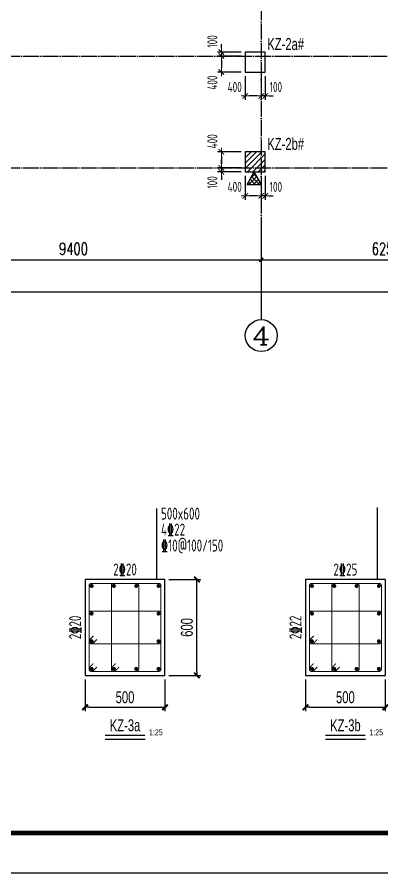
# Model space of a CAD drawing. Extents: x -441005 to 725361, y -182459 to 319313.
# Drawn here: x -14012 to -4881, y -133950 to -112526 of the extents above; entities that cross this region are included whole.
import ezdxf
from ezdxf.enums import TextEntityAlignment as Align

# ---------------------------------------------------------------- set-up
doc = ezdxf.new("R2010")
doc.units = 0
doc.header["$LTSCALE"] = 100
doc.linetypes.add('DOTE', pattern=[2.42, 2, -0.2, 0.02, -0.2])
doc.layers.get('0').update_dxf_attribs({"linetype": 'CONTINUOUS'})
doc.layers.get('Defpoints').update_dxf_attribs({"linetype": 'CONTINUOUS'})
for name, color, linetype in [('AXIS', 3, 'CONTINUOUS'), ('AXIS_TEXT', 7, 'CONTINUOUS'), ('COLU', 7, 'CONTINUOUS'), ('DOTE', 8, 'DOTE'), ('link', 6, 'CONTINUOUS'), ('outline', 7, 'CONTINUOUS'), ('REIN', 1, 'CONTINUOUS'), ('S说明&图名', 4, 'CONTINUOUS'), ('TT_KZ', 6, 'CONTINUOUS'), ('z-计算配筋', 7, 'CONTINUOUS'), ('z-详图标注', 3, 'CONTINUOUS'), ('图框', 7, 'CONTINUOUS')]:
    doc.layers.add(name, color=color, linetype=linetype)
doc.layers.add('COLU-平法定位', color=3, linetype='ByLayer', lineweight=18)
doc.layers.add('T填充图层(非模板)', color=251, linetype='CONTINUOUS', lineweight=0)
doc.styles.add('_TCH_AXIS', font='COMPLEX', dxfattribs={"bigfont": 'GBCBIG'})
doc.styles.add('_TCH_DIM_T3', font='simplex_.ttf', dxfattribs={"width": 0.705882, "bigfont": 'GBCBIG'})
doc.styles.add('BW_Dim', font='Bweng.shx', dxfattribs={"width": 0.7, "bigfont": 'hztxt.shx'})
doc.styles.add('BW_Label', font='Bweng.shx', dxfattribs={"width": 0.7, "bigfont": 'hztxt.shx'})
doc.styles.add('BW_Rein', font='Tssdeng.shx', dxfattribs={"width": 0.7, "bigfont": 'hztxt.shx'})
doc.styles.add('COMPLEX', font='COMPLEX')
doc.styles.add('TCCAD_Dimension', font='Tssdeng.shx', dxfattribs={"width": 0.7, "bigfont": 'hztxt.shx'})
doc.dimstyles.new('_TCH_ARCH&&100', dxfattribs={"dimtxt": 297.5, "dimasz": 100, "dimexe": 250, "dimexo": 300, "dimgap": 126.25, "dimtad": 1, "dimdec": 0, "dimzin": 0, "dimdsep": 46, "dimtxsty": '_TCH_DIM_T3', "dimblk": 'ARCHTICK', "dimcen": 0.09, "dimclrt": 7, "dimazin": 2, "dimtfac": 1, "dimtdec": 0, "dimtix": 1, "dimtmove": 2, "dimatfit": 3, "dimfxl": 0, "dimtolj": 1, "dimtzin": 0, "dimarcsym": 0})
doc.dimstyles.new('Cyz_25_100', dxfattribs={"dimtxt": 300, "dimasz": 100, "dimexe": 100, "dimexo": 100, "dimgap": 100, "dimtad": 1, "dimdec": 0, "dimlfac": 0.25, "dimzin": 0, "dimdsep": 46, "dimtxsty": 'BW_Dim', "dimblk": '_bwk', "dimcen": 0, "dimclrt": 7, "dimadec": 0, "dimazin": 0, "dimtfac": 1, "dimtdec": 0, "dimtix": 1, "dimtmove": 2, "dimatfit": 0, "dimfxl": 0, "dimtolj": 1, "dimtzin": 0, "dimarcsym": 0})
doc.dimstyles.new('TCCAD_100_100', dxfattribs={"dimtxt": 250, "dimasz": 100, "dimexe": 100, "dimexo": 100, "dimgap": 100, "dimtad": 1, "dimdec": 0, "dimzin": 0, "dimdsep": 46, "dimtxsty": 'TCCAD_Dimension', "dimblk": '_TCDBK100_100', "dimcen": 0, "dimclrt": 7, "dimadec": 0, "dimazin": 0, "dimtfac": 1, "dimtdec": 0, "dimtix": 1, "dimtmove": 2, "dimatfit": 3, "dimfxl": 0, "dimtolj": 1, "dimtzin": 0, "dimarcsym": 0})

# ---------------------------------------------------------------- blocks, each defined once
blk = doc.blocks.new('_TCDBK100_100')
blk.add_line((-1, 0), (1, 0))
at = {"const_width": 0.25}
blk.add_lwpolyline([(-0.7, -0.7), (0.7, 0.7)], dxfattribs=at)
blk = doc.blocks.new('*D564')
at = {"layer": 'COLU-平法定位', "color": 0, "linetype": 'Continuous', "lineweight": -2}
for p, q in [((-8900, -113300), (-8900, -113200)), ((-8400, -113400), (-9000, -113400)), ((-8400, -113500), (-9000, -113500)), ((-8900, -113400), (-8900, -113500)), ((-8900, -113600), (-8900, -113700))]:
    blk.add_line(p, q, dxfattribs=at)
at = {"layer": 'Defpoints', "color": 0, "linetype": 'Continuous'}
for p in [(-8900, -113500), (-8300, -113400), (-8300, -113500)]:
    blk.add_point(p, dxfattribs=at)
at = {"layer": 'COLU-平法定位', "color": 0, "linetype": 'Continuous', "lineweight": -2, "xscale": 100, "yscale": 100, "zscale": 100}
for p, rotation in [((-8900, -113400), 270), ((-8900, -113500), 90)]:
    blk.add_blockref('_TCDBK100_100', p, dxfattribs=dict(at, rotation=rotation))
at = {"layer": 'COLU-平法定位', "color": 7, "linetype": 'Continuous', "insert": (-9125, -113135), "char_height": 250, "attachment_point": 5, "rotation": 90, "style": 'TCCAD_Dimension'}
blk.add_mtext('\\A1;100', dxfattribs=at)
blk = doc.blocks.new('*D565')
at = {"layer": 'COLU-平法定位', "color": 0, "linetype": 'Continuous', "lineweight": -2}
for p, q in [((-8400, -113500), (-9000, -113500)), ((-8900, -113600), (-8900, -113800)), ((-8400, -113900), (-9000, -113900))]:
    blk.add_line(p, q, dxfattribs=at)
at = {"layer": 'Defpoints', "color": 0, "linetype": 'Continuous'}
for p in [(-8300, -113500), (-8900, -113900), (-8300, -113900)]:
    blk.add_point(p, dxfattribs=at)
at = {"layer": 'COLU-平法定位', "color": 0, "linetype": 'Continuous', "lineweight": -2, "xscale": 100, "yscale": 100, "zscale": 100}
for p, rotation in [((-8900, -113500), 90), ((-8900, -113900), 270)]:
    blk.add_blockref('_TCDBK100_100', p, dxfattribs=dict(at, rotation=rotation))
at = {"layer": 'COLU-平法定位', "color": 7, "linetype": 'Continuous', "insert": (-9125, -114165), "char_height": 250, "attachment_point": 5, "rotation": 90, "style": 'TCCAD_Dimension'}
blk.add_mtext('\\A1;400', dxfattribs=at)
blk = doc.blocks.new('*D566')
at = {"layer": 'COLU-平法定位', "color": 0, "linetype": 'Continuous', "lineweight": -2}
for p, q in [((-7900, -114000), (-7900, -114600)), ((-7800, -114000), (-7800, -114600)), ((-8000, -114500), (-8100, -114500)), ((-7800, -114500), (-7900, -114500)), ((-7700, -114500), (-7600, -114500))]:
    blk.add_line(p, q, dxfattribs=at)
at = {"layer": 'Defpoints', "color": 0, "linetype": 'Continuous'}
for p in [(-7900, -113900), (-7800, -113900), (-7900, -114500)]:
    blk.add_point(p, dxfattribs=at)
at = {"layer": 'COLU-平法定位', "color": 0, "linetype": 'Continuous', "lineweight": -2, "xscale": 100, "yscale": 100, "zscale": 100}
for p, rotation in [((-7900, -114500), 2.351228864937523e-08), ((-7800, -114500), 180.0000000235123)]:
    blk.add_blockref('_TCDBK100_100', p, dxfattribs=dict(at, rotation=rotation))
at = {"layer": 'COLU-平法定位', "color": 7, "linetype": 'Continuous', "insert": (-7535, -114275), "char_height": 250, "attachment_point": 5, "rotation": 0, "style": 'TCCAD_Dimension'}
blk.add_mtext('\\A1;100', dxfattribs=at)
blk = doc.blocks.new('*D567')
at = {"layer": 'COLU-平法定位', "color": 0, "linetype": 'Continuous', "lineweight": -2}
for p, q in [((-8300, -114000), (-8300, -114600)), ((-7900, -114000), (-7900, -114600)), ((-8000, -114500), (-8200, -114500))]:
    blk.add_line(p, q, dxfattribs=at)
at = {"layer": 'Defpoints', "color": 0, "linetype": 'Continuous'}
for p in [(-8300, -113900), (-7900, -113900), (-8300, -114500)]:
    blk.add_point(p, dxfattribs=at)
at = {"layer": 'COLU-平法定位', "color": 0, "linetype": 'Continuous', "lineweight": -2, "xscale": 100, "yscale": 100, "zscale": 100}
for p, rotation in [((-8300, -114500), 180.0000000235057), ((-7900, -114500), 2.350575734055838e-08)]:
    blk.add_blockref('_TCDBK100_100', p, dxfattribs=dict(at, rotation=rotation))
at = {"layer": 'COLU-平法定位', "color": 7, "linetype": 'Continuous', "insert": (-8565, -114275), "char_height": 250, "attachment_point": 5, "rotation": 0, "style": 'TCCAD_Dimension'}
blk.add_mtext('\\A1;400', dxfattribs=at)
blk = doc.blocks.new('*D568')
at = {"layer": 'COLU-平法定位', "color": 0, "linetype": 'Continuous', "lineweight": -2}
for p, q in [((-8400, -115900), (-9000, -115900)), ((-8900, -116000), (-8900, -116200)), ((-8400, -116300), (-9000, -116300))]:
    blk.add_line(p, q, dxfattribs=at)
at = {"layer": 'Defpoints', "color": 0, "linetype": 'Continuous'}
for p in [(-8300, -115900), (-8900, -116300), (-8300, -116300)]:
    blk.add_point(p, dxfattribs=at)
at = {"layer": 'COLU-平法定位', "color": 0, "linetype": 'Continuous', "lineweight": -2, "xscale": 100, "yscale": 100, "zscale": 100}
for p, rotation in [((-8900, -115900), 90), ((-8900, -116300), 270)]:
    blk.add_blockref('_TCDBK100_100', p, dxfattribs=dict(at, rotation=rotation))
at = {"layer": 'COLU-平法定位', "color": 7, "linetype": 'Continuous', "insert": (-9125, -115635), "char_height": 250, "attachment_point": 5, "rotation": 90, "style": 'TCCAD_Dimension'}
blk.add_mtext('\\A1;400', dxfattribs=at)
blk = doc.blocks.new('*D569')
at = {"layer": 'COLU-平法定位', "color": 0, "linetype": 'Continuous', "lineweight": -2}
for p, q in [((-8900, -116200), (-8900, -116100)), ((-8400, -116300), (-9000, -116300)), ((-8900, -116300), (-8900, -116400)), ((-8400, -116400), (-9000, -116400)), ((-8900, -116500), (-8900, -116600))]:
    blk.add_line(p, q, dxfattribs=at)
at = {"layer": 'Defpoints', "color": 0, "linetype": 'Continuous'}
for p in [(-8300, -116300), (-8900, -116400), (-8300, -116400)]:
    blk.add_point(p, dxfattribs=at)
at = {"layer": 'COLU-平法定位', "color": 0, "linetype": 'Continuous', "lineweight": -2, "xscale": 100, "yscale": 100, "zscale": 100}
for p, rotation in [((-8900, -116300), 270), ((-8900, -116400), 90)]:
    blk.add_blockref('_TCDBK100_100', p, dxfattribs=dict(at, rotation=rotation))
at = {"layer": 'COLU-平法定位', "color": 7, "linetype": 'Continuous', "insert": (-9125, -116665), "char_height": 250, "attachment_point": 5, "rotation": 90, "style": 'TCCAD_Dimension'}
blk.add_mtext('\\A1;100', dxfattribs=at)
blk = doc.blocks.new('*D570')
at = {"layer": 'COLU-平法定位', "color": 0, "linetype": 'Continuous', "lineweight": -2}
for p, q in [((-7900, -116500), (-7900, -117100)), ((-7800, -116500), (-7800, -117100)), ((-8000, -117000), (-8100, -117000)), ((-7800, -117000), (-7900, -117000)), ((-7700, -117000), (-7600, -117000))]:
    blk.add_line(p, q, dxfattribs=at)
at = {"layer": 'Defpoints', "color": 0, "linetype": 'Continuous'}
for p in [(-7900, -116400), (-7800, -116400), (-7900, -117000)]:
    blk.add_point(p, dxfattribs=at)
at = {"layer": 'COLU-平法定位', "color": 0, "linetype": 'Continuous', "lineweight": -2, "xscale": 100, "yscale": 100, "zscale": 100}
for p, rotation in [((-7900, -117000), 2.350414642939068e-08), ((-7800, -117000), 180.0000000235041)]:
    blk.add_blockref('_TCDBK100_100', p, dxfattribs=dict(at, rotation=rotation))
at = {"layer": 'COLU-平法定位', "color": 7, "linetype": 'Continuous', "insert": (-7535, -116775), "char_height": 250, "attachment_point": 5, "rotation": 0, "style": 'TCCAD_Dimension'}
blk.add_mtext('\\A1;100', dxfattribs=at)
blk = doc.blocks.new('*D571')
at = {"layer": 'COLU-平法定位', "color": 0, "linetype": 'Continuous', "lineweight": -2}
for p, q in [((-8300, -116500), (-8300, -117100)), ((-7900, -116500), (-7900, -117100)), ((-8000, -117000), (-8200, -117000))]:
    blk.add_line(p, q, dxfattribs=at)
at = {"layer": 'Defpoints', "color": 0, "linetype": 'Continuous'}
for p in [(-8300, -116400), (-7900, -116400), (-8300, -117000)]:
    blk.add_point(p, dxfattribs=at)
at = {"layer": 'COLU-平法定位', "color": 0, "linetype": 'Continuous', "lineweight": -2, "xscale": 100, "yscale": 100, "zscale": 100}
for p, rotation in [((-8300, -117000), 180.0000000235041), ((-7900, -117000), 2.350415861940291e-08)]:
    blk.add_blockref('_TCDBK100_100', p, dxfattribs=dict(at, rotation=rotation))
at = {"layer": 'COLU-平法定位', "color": 7, "linetype": 'Continuous', "insert": (-8565, -116775), "char_height": 250, "attachment_point": 5, "rotation": 0, "style": 'TCCAD_Dimension'}
blk.add_mtext('\\A1;400', dxfattribs=at)
blk = doc.blocks.new('A$C1D0B091C')
at = {"layer": 'S说明&图名'}
h = blk.add_hatch(dxfattribs=at)
h.set_pattern_fill('ANSI37', color=2, scale=25, style=0)
h.set_pattern_definition([(45, (18976.5, 49442.676), (-56.1266, 56.1266), []), (135, (18976.5, 49442.676), (-56.1266, -56.1266), [])])
h.paths.add_polyline_path([(181, 313), (0, 0), (362, 0)])
at = {"layer": 'S说明&图名', "color": 2}
for p, q in [((0, 0), (181, 313)), ((362, 0), (181, 313)), ((0, 0), (362, 0))]:
    blk.add_line(p, q, dxfattribs=at)
blk = doc.blocks.new('_AXISO')
blk.add_circle((0, 0), 0.5)
at = {"layer": 'AXIS_TEXT', "style": 'COMPLEX', "width": 1.041667}
blk.add_attdef('A', text='', height=0.56, dxfattribs=at).set_placement((-0.25, -0.28), (0.25, -0.28), align=Align.FIT)
blk = doc.blocks.new('_ArchTick')
at = {"color": 0, "linetype": 'ByBlock', "const_width": 0.4}
blk.add_lwpolyline([(-0.5, -0.5), (0.5, 0.5)], dxfattribs=at)
blk = doc.blocks.new('*D865')
at = {"layer": 'AXIS', "color": 0, "lineweight": -2}
for p, q in [((-17300, -117900), (-17300, -118850)), ((-7900, -117900), (-7900, -118850)), ((-17300, -118600), (-7900, -118600))]:
    blk.add_line(p, q, dxfattribs=at)
at = {"layer": 'Defpoints', "color": 0}
for p in [(-17300, -117600), (-7900, -117600), (-7900, -118600)]:
    blk.add_point(p, dxfattribs=at)
at = {"layer": 'AXIS', "color": 0, "lineweight": -2, "xscale": 100, "yscale": 100, "zscale": 100, "rotation": 180}
blk.add_blockref('_ArchTick', (-17300, -118600), dxfattribs=at)
at = {"layer": 'AXIS', "color": 0, "lineweight": -2, "xscale": 100, "yscale": 100, "zscale": 100}
blk.add_blockref('_ArchTick', (-7900, -118600), dxfattribs=at)
at = {"layer": 'AXIS', "color": 7, "insert": (-12600, -118325), "char_height": 297.5, "attachment_point": 5, "style": '_TCH_DIM_T3'}
blk.add_mtext('\\A1;9400', dxfattribs=at)
blk = doc.blocks.new('*D866')
at = {"layer": 'AXIS', "color": 0, "lineweight": -2}
for p, q in [((-7900, -117900), (-7900, -118850)), ((-1650, -117900), (-1650, -118850)), ((-7900, -118600), (-1650, -118600))]:
    blk.add_line(p, q, dxfattribs=at)
at = {"layer": 'Defpoints', "color": 0}
for p in [(-7900, -117600), (-1650, -117600), (-1650, -118600)]:
    blk.add_point(p, dxfattribs=at)
at = {"layer": 'AXIS', "color": 0, "lineweight": -2, "xscale": 100, "yscale": 100, "zscale": 100, "rotation": 180}
blk.add_blockref('_ArchTick', (-7900, -118600), dxfattribs=at)
at = {"layer": 'AXIS', "color": 0, "lineweight": -2, "xscale": 100, "yscale": 100, "zscale": 100}
blk.add_blockref('_ArchTick', (-1650, -118600), dxfattribs=at)
at = {"layer": 'AXIS', "color": 7, "insert": (-4775, -118325), "char_height": 297.5, "attachment_point": 5, "style": '_TCH_DIM_T3'}
blk.add_mtext('\\A1;6250', dxfattribs=at)
blk = doc.blocks.new('*D875')
at = {"layer": 'AXIS', "color": 0, "lineweight": -2}
for p, q in [((-29800, -117900), (-29800, -119650)), ((24050, -117900), (24050, -119650)), ((-29800, -119400), (24050, -119400))]:
    blk.add_line(p, q, dxfattribs=at)
at = {"layer": 'Defpoints', "color": 0}
for p in [(-29800, -117600), (24050, -117600), (24050, -119400)]:
    blk.add_point(p, dxfattribs=at)
at = {"layer": 'AXIS', "color": 0, "lineweight": -2, "xscale": 100, "yscale": 100, "zscale": 100, "rotation": 180}
blk.add_blockref('_ArchTick', (-29800, -119400), dxfattribs=at)
at = {"layer": 'AXIS', "color": 0, "lineweight": -2, "xscale": 100, "yscale": 100, "zscale": 100}
blk.add_blockref('_ArchTick', (24050, -119400), dxfattribs=at)
at = {"layer": 'AXIS', "color": 7, "insert": (-2875, -119125), "char_height": 297.5, "attachment_point": 5, "style": '_TCH_DIM_T3'}
blk.add_mtext('\\A1;53850', dxfattribs=at)
blk = doc.blocks.new('_bwk')
blk.add_line((-1, 0), (0, 0))
blk.add_lwpolyline([(-0.7, -0.7, 0.5, 0.5, 0), (0.7, 0.7, 0.5, 0.5, 0)], format="xyseb")
blk = doc.blocks.new('*D1182')
at = {"layer": 'Defpoints', "color": 0}
for p in [(-6795, -129005), (-4795, -129005), (-4795, -129805)]:
    blk.add_point(p, dxfattribs=at)
at = {"layer": 'z-详图标注', "color": 0, "lineweight": -2}
for p, q in [((-6795, -129105), (-6795, -129905)), ((-4795, -129105), (-4795, -129905)), ((-6695, -129805), (-4895, -129805))]:
    blk.add_line(p, q, dxfattribs=at)
at = {"layer": 'z-详图标注', "color": 0, "lineweight": -2, "xscale": 100, "yscale": 100, "zscale": 100, "rotation": 180}
blk.add_blockref('_bwk', (-6795, -129805), dxfattribs=at)
at = {"layer": 'z-详图标注', "color": 0, "lineweight": -2, "xscale": 100, "yscale": 100, "zscale": 100}
blk.add_blockref('_bwk', (-4795, -129805), dxfattribs=at)
at = {"layer": 'z-详图标注', "color": 7, "insert": (-5795, -129555), "char_height": 300, "attachment_point": 5, "style": 'BW_Dim'}
blk.add_mtext('\\A1;500', dxfattribs=at)
blk = doc.blocks.new('*D1183')
at = {"layer": 'Defpoints', "color": 0}
for p in [(-10311, -126605), (-9511, -126605), (-10311, -129005)]:
    blk.add_point(p, dxfattribs=at)
at = {"layer": 'z-详图标注', "color": 0, "lineweight": -2}
for p, q in [((-10211, -126605), (-9411, -126605)), ((-9511, -128905), (-9511, -126705)), ((-10211, -129005), (-9411, -129005))]:
    blk.add_line(p, q, dxfattribs=at)
at = {"layer": 'z-详图标注', "color": 0, "lineweight": -2, "xscale": 100, "yscale": 100, "zscale": 100}
for p, rotation in [((-9511, -126605), 90), ((-9511, -129005), 270)]:
    blk.add_blockref('_bwk', p, dxfattribs=dict(at, rotation=rotation))
at = {"layer": 'z-详图标注', "color": 7, "insert": (-9761, -127805), "char_height": 300, "attachment_point": 5, "rotation": 90, "style": 'BW_Dim'}
blk.add_mtext('\\A1;600', dxfattribs=at)
blk = doc.blocks.new('*D1184')
at = {"layer": 'Defpoints', "color": 0}
for p in [(-12311, -129005), (-10311, -129005), (-10311, -129805)]:
    blk.add_point(p, dxfattribs=at)
at = {"layer": 'z-详图标注', "color": 0, "lineweight": -2}
for p, q in [((-12311, -129105), (-12311, -129905)), ((-10311, -129105), (-10311, -129905)), ((-12211, -129805), (-10411, -129805))]:
    blk.add_line(p, q, dxfattribs=at)
at = {"layer": 'z-详图标注', "color": 0, "lineweight": -2, "xscale": 100, "yscale": 100, "zscale": 100, "rotation": 180}
blk.add_blockref('_bwk', (-12311, -129805), dxfattribs=at)
at = {"layer": 'z-详图标注', "color": 0, "lineweight": -2, "xscale": 100, "yscale": 100, "zscale": 100}
blk.add_blockref('_bwk', (-10311, -129805), dxfattribs=at)
at = {"layer": 'z-详图标注', "color": 7, "insert": (-11311, -129555), "char_height": 300, "attachment_point": 5, "style": 'BW_Dim'}
blk.add_mtext('\\A1;500', dxfattribs=at)
blk = doc.blocks.new('A2+1_2')
at = {"layer": '图框'}
blk.add_lwpolyline([(0, 0), (89100, 0), (89100, 42000), (0, 42000)], close=True, dxfattribs=at)
at = {"layer": '图框', "const_width": 120}
blk.add_lwpolyline([(2500, 1000), (88100, 1000), (88100, 41000), (2500, 41000)], close=True, dxfattribs=at)

msp = doc.modelspace()

# ---------------------------------------------------------------- hatches: boundary and pattern name
at = {"layer": 'T填充图层(非模板)'}
h = msp.add_hatch(dxfattribs=at)
h.set_pattern_fill('ANSI31', color=6, scale=30, style=0)
h.set_pattern_definition([(45, (43125, -100), (-67.35192, 67.35192), [])])
h.paths.add_polyline_path([(-7800, -116400), (-7800, -115900), (-8300, -115900), (-8300, -116400)])

# ---------------------------------------------------------------- linework, layer by layer
at = {"layer": 'AXIS'}
msp.add_line((-7900, -117600), (-7900, -120100), dxfattribs=at)
at = {"layer": 'COLU'}
for points in [[(-7800, -113900), (-7800, -113400), (-8300, -113400), (-8300, -113900)], [(-7800, -116400), (-7800, -115900), (-8300, -115900), (-8300, -116400)]]:
    msp.add_lwpolyline(points, close=True, dxfattribs=at)
at = {"layer": 'DOTE', "ltscale": 2}
for p, q in [((-7900, -100100), (-7900, -117600)), ((-30800, -113500), (27400, -113500)), ((-30800, -116300), (27400, -116300))]:
    msp.add_line(p, q, dxfattribs=at)
at = {"layer": 'link', "color": 1, "const_width": 25}
for points in [[(-12016.4, -128799), (-12108.3, -128890.9, -0.1989124), (-12142.2, -128905), (-12162.8, -128905, -0.4142136), (-12210.8, -128857), (-12210.8, -126753, -0.4142136), (-12162.8, -126705), (-10458.8, -126705, -0.4142136), (-10410.8, -126753), (-10410.8, -128857, -0.4142136), (-10458.8, -128905), (-12162.8, -128905, -0.4142136), (-12210.8, -128857), (-12210.8, -128836.5, -0.1989124), (-12196.7, -128802.6), (-12104.8, -128710.6)], [(-6500.2, -128799), (-6592.1, -128890.9, -0.1989124), (-6626, -128905), (-6646.5, -128905, -0.4142136), (-6694.5, -128857), (-6694.5, -126753, -0.4142136), (-6646.5, -126705), (-4942.5, -126705, -0.4142136), (-4894.5, -126753), (-4894.5, -128857, -0.4142136), (-4942.5, -128905), (-6646.5, -128905, -0.4142136), (-6694.5, -128857), (-6694.5, -128836.5, -0.1989124), (-6680.5, -128802.6), (-6588.5, -128710.6)]]:
    msp.add_lwpolyline(points, format="xyb", dxfattribs=at)
at = {"layer": 'link', "const_width": 25}
for points in [[(-11458, -128799), (-11550, -128890.9, -0.1989124), (-11583.9, -128905), (-11604.4, -128905, -0.4142136), (-11652.4, -128857), (-11652.4, -126753, -0.4142136), (-11604.4, -126705), (-11017.1, -126705, -0.4142136), (-10969.1, -126753), (-10969.1, -128857, -0.4142136), (-11017.1, -128905), (-11604.4, -128905, -0.4142136), (-11652.4, -128857), (-11652.4, -128836.5, -0.1989124), (-11638.4, -128802.6), (-11546.4, -128710.6)], [(-5941.8, -128799), (-6033.7, -128890.9, -0.1989124), (-6067.7, -128905), (-6088.2, -128905, -0.4142136), (-6136.2, -128857), (-6136.2, -126753, -0.4142136), (-6088.2, -126705), (-5500.9, -126705, -0.4142136), (-5452.9, -126753), (-5452.9, -128857, -0.4142136), (-5500.9, -128905), (-6088.2, -128905, -0.4142136), (-6136.2, -128857), (-6136.2, -128836.5, -0.1989124), (-6122.1, -128802.6), (-6030.2, -128710.6)], [(-12104.8, -128019), (-12196.7, -128110.9, 0.1989124), (-12210.8, -128144.8), (-12210.8, -128165.3, 0.4142136), (-12162.8, -128213.3), (-10458.8, -128213.3, 0.4142136), (-10410.8, -128165.3), (-10410.8, -127444.7, 0.4142136), (-10458.8, -127396.7), (-12162.8, -127396.7, 0.4142136), (-12210.8, -127444.7), (-12210.8, -128165.3, 0.4142136), (-12162.8, -128213.3), (-12142.2, -128213.3, 0.1989124), (-12108.3, -128199.3), (-12016.4, -128107.4)], [(-6588.5, -128019), (-6680.5, -128110.9, 0.1989124), (-6694.5, -128144.8), (-6694.5, -128165.3, 0.4142136), (-6646.5, -128213.3), (-4942.5, -128213.3, 0.4142136), (-4894.5, -128165.3), (-4894.5, -127444.7, 0.4142136), (-4942.5, -127396.7), (-6646.5, -127396.7, 0.4142136), (-6694.5, -127444.7), (-6694.5, -128165.3, 0.4142136), (-6646.5, -128213.3), (-6626, -128213.3, 0.1989124), (-6592.1, -128199.3), (-6500.2, -128107.4)]]:
    msp.add_lwpolyline(points, format="xyb", dxfattribs=at)
at = {"layer": 'outline'}
for points in [[(-12310.8, -129005), (-10310.8, -129005), (-10310.8, -126605), (-12310.8, -126605)], [(-6794.5, -129005), (-4794.5, -129005), (-4794.5, -126605), (-6794.5, -126605)]]:
    msp.add_lwpolyline(points, close=True, dxfattribs=at)
at = {"layer": 'REIN', "const_width": 50}
for points in [[(-12173.3, -126767.5, 1), (-12123.3, -126767.5, 1)], [(-11614.9, -126767.5, 1), (-11564.9, -126767.5, 1)], [(-11056.6, -126767.5, 1), (-11006.6, -126767.5, 1)], [(-10498.3, -126767.5, 1), (-10448.3, -126767.5, 1)], [(-6657, -126767.5, 1), (-6607, -126767.5, 1)], [(-6098.7, -126767.5, 1), (-6048.7, -126767.5, 1)], [(-5540.4, -126767.5, 1), (-5490.4, -126767.5, 1)], [(-4982, -126767.5, 1), (-4932, -126767.5, 1)], [(-12173.3, -127459.2, 1), (-12123.3, -127459.2, 1)], [(-10498.3, -127459.2, 1), (-10448.3, -127459.2, 1)], [(-6657, -127459.2, 1), (-6607, -127459.2, 1)], [(-4982, -127459.2, 1), (-4932, -127459.2, 1)], [(-12173.3, -128150.8, 1), (-12123.3, -128150.8, 1)], [(-10498.3, -128150.8, 1), (-10448.3, -128150.8, 1)], [(-6657, -128150.8, 1), (-6607, -128150.8, 1)], [(-4982, -128150.8, 1), (-4932, -128150.8, 1)], [(-12173.3, -128842.5, 1), (-12123.3, -128842.5, 1)], [(-11614.9, -128842.5, 1), (-11564.9, -128842.5, 1)], [(-11056.6, -128842.5, 1), (-11006.6, -128842.5, 1)], [(-10498.3, -128842.5, 1), (-10448.3, -128842.5, 1)], [(-6657, -128842.5, 1), (-6607, -128842.5, 1)], [(-6098.7, -128842.5, 1), (-6048.7, -128842.5, 1)], [(-5540.4, -128842.5, 1), (-5490.4, -128842.5, 1)], [(-4982, -128842.5, 1), (-4932, -128842.5, 1)]]:
    msp.add_lwpolyline(points, format="xyb", close=True, dxfattribs=at)
at = {"layer": 'z-计算配筋'}
for p, q in [((-10510.8, -126605), (-10510.8, -124825)), ((-4994.5, -126605), (-4994.5, -124800)), ((-11810.6, -130605), (-10810.9, -130605)), ((-6294.3, -130605), (-5294.7, -130605))]:
    msp.add_line(p, q, dxfattribs=at)
at = {"layer": 'z-计算配筋', "const_width": 30}
for points in [[(-11810.6, -130505), (-10810.9, -130505)], [(-6294.3, -130505), (-5294.7, -130505)]]:
    msp.add_lwpolyline(points, dxfattribs=at)

# ---------------------------------------------------------------- block references
msp.add_blockref('A2+1_2', (-40300, -133950))
at = {"layer": 'AXIS'}
ref = msp.add_blockref('_AXISO', (-7900, -120500), dxfattribs=dict(at, xscale=800, yscale=800, zscale=800))
ref.add_attrib('A', '4', dxfattribs={"layer": 'AXIS_TEXT', "height": 452.5, "style": '_TCH_AXIS', "width": 1.3125}).set_placement((-8126.3, -120726.3), (-7673.7, -120726.3), align=Align.FIT)
at = {"layer": 'S说明&图名'}
msp.add_blockref('A$C1D0B091C', (-8255.9, -116713.3), dxfattribs=at)

# ---------------------------------------------------------------- texts
at = {"layer": 'TT_KZ', "style": 'BW_Dim', "width": 0.7}
for s, p in [('KZ-2a#', (-7750, -113350, 0)), ('KZ-2b#', (-7750, -115850, 0))]:
    msp.add_text(s, height=300, dxfattribs=at).set_placement(p)
at = {"layer": 'z-计算配筋', "width": 0.7}
for s, height, style, p in [('500x600', 300, 'BW_Rein', (-10410.8, -125105)), ('4%%13222', 300, 'BW_Rein', (-10410.8, -125505)), ('%%13210@100/150', 300, 'BW_Rein', (-10410.8, -125905)), ('1:25', 150, 'BW_Label', (-10710.9, -130505)), ('1:25', 150, 'BW_Label', (-5194.7, -130505))]:
    msp.add_text(s, height=height, dxfattribs=dict(at, style=style)).set_placement(p)
for s, style, p in [('2%%13220', 'BW_Rein', (-11310.8, -126505)), ('2%%13225', 'BW_Rein', (-5794.5, -126505)), ('KZ-3a', 'BW_Label', (-11310.8, -130405)), ('KZ-3b', 'BW_Label', (-5794.5, -130405))]:
    msp.add_text(s, height=300, dxfattribs=dict(at, style=style)).set_placement(p, align=Align.CENTER)
at = {"layer": 'z-计算配筋', "style": 'BW_Rein', "width": 0.7}
for s, p in [('2%%13220', (-12410.8, -127805)), ('2%%13222', (-6894.5, -127805))]:
    msp.add_text(s, height=300, rotation=90, dxfattribs=at).set_placement(p, align=Align.CENTER)

# ---------------------------------------------------------------- dimensions: what is measured, and where the dimension line sits
at = {"layer": 'AXIS'}
for p1, p2, distance, picture, middle in [((-29800, -117600), (24050, -117600), -1800, '*D875', (-2875, -119125)), ((-17300, -117600), (-7900, -117600), -1000, '*D865', (-12600, -118325)), ((-7900, -117600), (-1650, -117600), -1000, '*D866', (-4775, -118325))]:
    dim = msp.add_aligned_dim(p1=p1, p2=p2, distance=distance, dimstyle='_TCH_ARCH&&100', dxfattribs=at)
    dim.commit()
    dim.dimension.update_dxf_attribs({"geometry": picture, "text_midpoint": middle})
at = {"layer": 'COLU-平法定位', "linetype": 'Continuous'}
for base, p1, p2, angle, picture, middle in [((-8900, -113500), (-8300, -113400), (-8300, -113500), 270, '*D564', (-9125, -113135)), ((-8900, -113900), (-8300, -113500), (-8300, -113900), 270, '*D565', (-9125, -114165)), ((-8300, -114500), (-7900, -113900), (-8300, -113900), 180, '*D567', (-8565, -114275)), ((-7900, -114500), (-7800, -113900), (-7900, -113900), 180, '*D566', (-7535, -114275)), ((-8900, -116300), (-8300, -115900), (-8300, -116300), 270, '*D568', (-9125, -115635)), ((-8900, -116400), (-8300, -116300), (-8300, -116400), 270, '*D569', (-9125, -116665)), ((-8300, -117000), (-7900, -116400), (-8300, -116400), 180, '*D571', (-8565, -116775)), ((-7900, -117000), (-7800, -116400), (-7900, -116400), 180, '*D570', (-7535, -116775))]:
    dim = msp.add_linear_dim(base=base, p1=p1, p2=p2, angle=angle, dimstyle='TCCAD_100_100', dxfattribs=at)
    dim.commit()
    dim.dimension.update_dxf_attribs({"geometry": picture, "text_midpoint": middle, "dimtype": 160})
at = {"layer": 'z-详图标注'}
dim = msp.add_linear_dim(base=(-9510.8, -126605), p1=(-10310.8, -129005), p2=(-10310.8, -126605), angle=90, dimstyle='Cyz_25_100', dxfattribs=at)
dim.commit()
dim.dimension.update_dxf_attribs({"geometry": '*D1183', "text_midpoint": (-9760.8, -127805)})
for base, p1, p2, picture, middle in [((-10310.8, -129805), (-12310.8, -129005), (-10310.8, -129005), '*D1184', (-11310.8, -129555)), ((-4794.5, -129805), (-6794.5, -129005), (-4794.5, -129005), '*D1182', (-5794.5, -129555))]:
    dim = msp.add_linear_dim(base=base, p1=p1, p2=p2, dimstyle='Cyz_25_100', dxfattribs=at)
    dim.commit()
    dim.dimension.update_dxf_attribs({"geometry": picture, "text_midpoint": middle})

doc.saveas('drawing.dxf')
